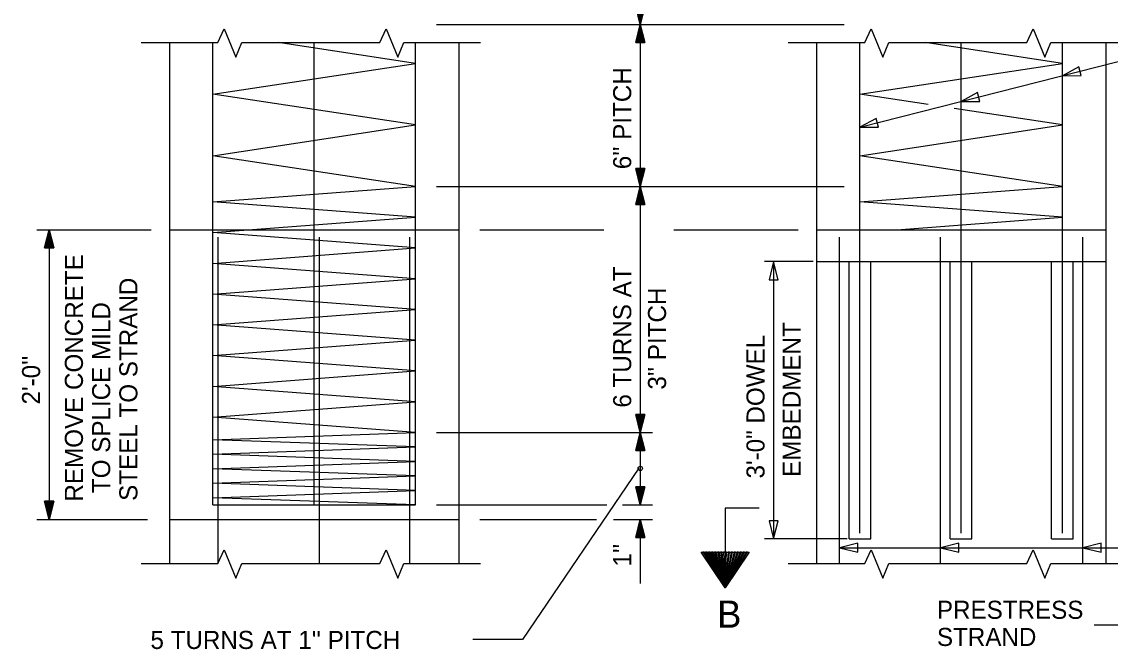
# Model space of a CAD drawing. Extents: x 0 to 22, y 0 to 16.7.
# Drawn here: x 4.08 to 9.1, y 9.36 to 12.25 of the extents above; entities that cross this region are included whole.
import ezdxf

# ---------------------------------------------------------------- set-up
doc = ezdxf.new("R2010")
doc.units = 0
for name, color, linetype in [('Arrowhead Terminators CELL', 7, 'Continuous'), ('Dimension Lines', 7, 'Continuous'), ('Mis Object Lines Hidden', 7, 'Continuous'), ('Rebar Lines', 7, 'Continuous'), ('Sub End Bent Cap Lines CELL', 7, 'Continuous'), ('sub prestressed concrete pile lines', 7, 'Continuous'), ('Text', 7, 'Continuous')]:
    doc.layers.add(name, color=color, linetype=linetype)

# ---------------------------------------------------------------- blocks, each defined once
blk = doc.blocks.new('AH')
at = {"layer": 'Sub End Bent Cap Lines CELL'}
blk.add_lwpolyline([(0, 0), (-1.25, 0.312), (-1.25, -0.312)], close=True, dxfattribs=at)

msp = doc.modelspace()

# ---------------------------------------------------------------- linework, layer by layer
at = {"layer": 'Arrowhead Terminators CELL'}
for points in [[(8.8764, 12), (8.9623, 12.0004), (8.952, 12.0408)], [(8.4097, 11.8814), (8.4956, 11.8817), (8.4854, 11.9221)], [(7.9432, 11.7628), (8.0291, 11.7632), (8.0188, 11.8036)], [(7.8498, 9.8259), (7.9332, 9.805), (7.9332, 9.8467)], [(8.3153, 9.8259), (8.3986, 9.805), (8.3986, 9.8467)], [(8.9709, 9.8259), (9.0542, 9.805), (9.0542, 9.8467)]]:
    msp.add_lwpolyline(points, close=True, dxfattribs=at)
at = {"layer": 'Dimension Lines'}
for p, q in [((5.9918, 12.2358), (7.8709, 12.2358)), ((6.9313, 12.2358), (6.9313, 11.4901)), ((5.9918, 11.4901), (7.8709, 11.4901)), ((6.9313, 11.4901), (6.9313, 10.3567)), ((4.1503, 11.2904), (4.6777, 11.2904)), ((4.2078, 11.2904), (4.2078, 9.9567)), ((6.1928, 11.2904), (6.763, 11.2904)), ((7.086, 11.2904), (7.6587, 11.2904)), ((7.7285, 11.1437), (7.5039, 11.1437)), ((7.5456, 11.1437), (7.5456, 9.867)), ((8.8764, 10.3904), (8.8764, 10.3904)), ((5.9918, 10.3567), (6.9883, 10.3567)), ((6.9313, 10.3567), (6.9313, 10.0234)), ((6.9245, 10.193), (6.3891, 9.4042)), ((5.9918, 10.0234), (6.7774, 10.0234)), ((6.8495, 10.0234), (6.9883, 10.0234)), ((4.1503, 9.9567), (4.6604, 9.9567)), ((6.1928, 9.9567), (6.7301, 9.9567)), ((6.8072, 9.9567), (6.9883, 9.9567)), ((6.9313, 9.9567), (6.9313, 9.6621)), ((7.8842, 9.867), (7.5039, 9.867)), ((7.8498, 9.8259), (9.3668, 9.8259)), ((9.156, 9.4696), (9.0232, 9.4696)), ((6.3891, 9.4042), (6.1604, 9.4042))]:
    msp.add_line(p, q, dxfattribs=at)
for points in [[(6.9313, 12.3191), (6.9355, 12.3191), (6.9313, 12.2358), (6.9397, 12.3191), (6.9438, 12.3191), (6.9313, 12.2358), (6.948, 12.3191), (6.9522, 12.3191), (6.9313, 12.2358), (6.9105, 12.3191), (6.9147, 12.3191), (6.9313, 12.2358), (6.9188, 12.3191), (6.923, 12.3191), (6.9313, 12.2358), (6.9272, 12.3191), (6.9522, 12.3191), (6.9105, 12.3191), (6.9313, 12.2358), (6.9522, 12.3191)], [(6.9313, 12.1525), (6.9272, 12.1525), (6.9313, 12.2358), (6.923, 12.1525), (6.9188, 12.1525), (6.9313, 12.2358), (6.9147, 12.1525), (6.9105, 12.1525), (6.9313, 12.2358), (6.9522, 12.1525), (6.948, 12.1525), (6.9313, 12.2358), (6.9438, 12.1525), (6.9397, 12.1525), (6.9313, 12.2358), (6.9355, 12.1525), (6.9105, 12.1525), (6.9522, 12.1525), (6.9313, 12.2358), (6.9105, 12.1525)], [(7.9498, 11.7645), (9.2181, 12.0869)], [(6.9313, 11.5734), (6.9355, 11.5734), (6.9313, 11.4901), (6.9397, 11.5734), (6.9438, 11.5734), (6.9313, 11.4901), (6.948, 11.5734), (6.9522, 11.5734), (6.9313, 11.4901), (6.9105, 11.5734), (6.9147, 11.5734), (6.9313, 11.4901), (6.9188, 11.5734), (6.923, 11.5734), (6.9313, 11.4901), (6.9272, 11.5734), (6.9522, 11.5734), (6.9105, 11.5734), (6.9313, 11.4901), (6.9522, 11.5734)], [(6.9313, 11.4067), (6.9272, 11.4067), (6.9313, 11.4901), (6.923, 11.4067), (6.9188, 11.4067), (6.9313, 11.4901), (6.9147, 11.4067), (6.9105, 11.4067), (6.9313, 11.4901), (6.9522, 11.4067), (6.948, 11.4067), (6.9313, 11.4901), (6.9438, 11.4067), (6.9397, 11.4067), (6.9313, 11.4901), (6.9355, 11.4067), (6.9105, 11.4067), (6.9522, 11.4067), (6.9313, 11.4901), (6.9105, 11.4067)], [(4.2078, 11.2071), (4.2036, 11.2071), (4.2078, 11.2904), (4.1994, 11.2071), (4.1953, 11.2071), (4.2078, 11.2904), (4.1911, 11.2071), (4.1869, 11.2071), (4.2078, 11.2904), (4.2286, 11.2071), (4.2244, 11.2071), (4.2078, 11.2904), (4.2203, 11.2071), (4.2161, 11.2071), (4.2078, 11.2904), (4.2119, 11.2071), (4.1869, 11.2071), (4.2286, 11.2071), (4.2078, 11.2904), (4.1869, 11.2071)], [(6.9313, 10.4401), (6.9355, 10.4401), (6.9313, 10.3567), (6.9397, 10.4401), (6.9438, 10.4401), (6.9313, 10.3567), (6.948, 10.4401), (6.9522, 10.4401), (6.9313, 10.3567), (6.9105, 10.4401), (6.9147, 10.4401), (6.9313, 10.3567), (6.9188, 10.4401), (6.923, 10.4401), (6.9313, 10.3567), (6.9272, 10.4401), (6.9522, 10.4401), (6.9105, 10.4401), (6.9313, 10.3567), (6.9522, 10.4401)], [(6.9313, 10.2734), (6.9272, 10.2734), (6.9313, 10.3567), (6.923, 10.2734), (6.9188, 10.2734), (6.9313, 10.3567), (6.9147, 10.2734), (6.9105, 10.2734), (6.9313, 10.3567), (6.9522, 10.2734), (6.948, 10.2734), (6.9313, 10.3567), (6.9438, 10.2734), (6.9397, 10.2734), (6.9313, 10.3567), (6.9355, 10.2734), (6.9105, 10.2734), (6.9522, 10.2734), (6.9313, 10.3567), (6.9105, 10.2734)], [(6.9313, 10.1067), (6.9355, 10.1067), (6.9313, 10.0234), (6.9397, 10.1067), (6.9438, 10.1067), (6.9313, 10.0234), (6.948, 10.1067), (6.9522, 10.1067), (6.9313, 10.0234), (6.9105, 10.1067), (6.9147, 10.1067), (6.9313, 10.0234), (6.9188, 10.1067), (6.923, 10.1067), (6.9313, 10.0234), (6.9272, 10.1067), (6.9522, 10.1067), (6.9105, 10.1067), (6.9313, 10.0234), (6.9522, 10.1067)], [(4.2078, 10.0401), (4.2119, 10.0401), (4.2078, 9.9567), (4.2161, 10.0401), (4.2203, 10.0401), (4.2078, 9.9567), (4.2244, 10.0401), (4.2286, 10.0401), (4.2078, 9.9567), (4.1869, 10.0401), (4.1911, 10.0401), (4.2078, 9.9567), (4.1953, 10.0401), (4.1994, 10.0401), (4.2078, 9.9567), (4.2036, 10.0401), (4.2286, 10.0401), (4.1869, 10.0401), (4.2078, 9.9567), (4.2286, 10.0401)], [(7.4794, 10.0085), (7.3223, 10.0085), (7.3223, 9.6408)], [(6.9313, 9.8734), (6.9272, 9.8734), (6.9313, 9.9567), (6.923, 9.8734), (6.9188, 9.8734), (6.9313, 9.9567), (6.9147, 9.8734), (6.9105, 9.8734), (6.9313, 9.9567), (6.9522, 9.8734), (6.948, 9.8734), (6.9313, 9.9567), (6.9438, 9.8734), (6.9397, 9.8734), (6.9313, 9.9567), (6.9355, 9.8734), (6.9105, 9.8734), (6.9522, 9.8734), (6.9313, 9.9567), (6.9105, 9.8734)], [(7.4325, 9.8062), (7.3223, 9.6408), (7.4257, 9.8062), (7.4188, 9.8062), (7.3223, 9.6408), (7.4119, 9.8062), (7.405, 9.8062), (7.3223, 9.6408), (7.3981, 9.8062), (7.3912, 9.8062), (7.3223, 9.6408), (7.3843, 9.8062), (7.3774, 9.8062), (7.3223, 9.6408), (7.3705, 9.8062), (7.3636, 9.8062), (7.3223, 9.6408), (7.3567, 9.8062), (7.3499, 9.8062), (7.3223, 9.6408), (7.3429, 9.8062), (7.3361, 9.8062), (7.3223, 9.6408), (7.3291, 9.8062), (7.3154, 9.8062), (7.3223, 9.6408), (7.3085, 9.8062), (7.3016, 9.8062), (7.3223, 9.6408), (7.2947, 9.8062), (7.2878, 9.8062), (7.3223, 9.6408), (7.2809, 9.8062), (7.274, 9.8062), (7.3223, 9.6408), (7.2671, 9.8062), (7.2602, 9.8062), (7.3223, 9.6408), (7.2533, 9.8062), (7.2464, 9.8062), (7.3223, 9.6408), (7.2395, 9.8062), (7.2326, 9.8062), (7.3223, 9.6408), (7.2257, 9.8062), (7.2188, 9.8062), (7.3223, 9.6408), (7.2121, 9.8062), (7.4325, 9.8062), (7.3223, 9.6408), (7.4257, 9.8062)]]:
    msp.add_lwpolyline(points, dxfattribs=at)
msp.add_circle((6.9313, 10.1915), 0.0103, dxfattribs=at)
at = {"layer": 'Mis Object Lines Hidden'}
for p, q in [((7.8931, 9.867), (7.8931, 11.1437)), ((7.9931, 9.867), (7.9931, 11.1437)), ((8.3597, 9.867), (8.3597, 11.1437)), ((8.4597, 9.867), (8.4597, 11.1437)), ((8.8264, 9.867), (8.8264, 11.1437)), ((8.9264, 9.867), (8.9264, 11.1437)), ((7.8931, 9.867), (7.9931, 9.867)), ((8.3597, 9.867), (8.4597, 9.867)), ((8.8264, 9.867), (8.9264, 9.867))]:
    msp.add_line(p, q, dxfattribs=at)
at = {"layer": 'Rebar Lines'}
for p, q in [((4.9619, 10.0234), (4.9619, 12.1528)), ((5.4285, 10.0234), (5.4285, 12.1528)), ((5.8952, 10.0234), (5.8952, 12.1528)), ((7.9431, 9.8926), (7.9431, 12.1528)), ((8.4097, 9.8926), (8.4097, 12.1528)), ((8.8764, 9.8926), (8.8764, 12.1528)), ((4.9869, 9.7528), (4.9869, 11.2571)), ((5.4535, 9.7528), (5.4535, 11.2571)), ((5.8702, 9.7528), (5.8702, 11.2571)), ((7.8486, 9.7528), (7.8486, 11.2571)), ((8.3153, 9.7528), (8.3153, 11.2571)), ((8.9709, 9.7528), (8.9709, 11.2571))]:
    msp.add_line(p, q, dxfattribs=at)
for points in [[(5.8952, 11.4901), (4.9619, 11.6317), (5.8952, 11.7734), (4.9619, 11.9151), (5.8952, 12.0567), (5.2622, 12.1528)], [(8.2576, 11.8673), (7.9431, 11.9151), (8.8764, 12.0567), (8.2434, 12.1528)], [(8.8764, 11.4901), (7.9431, 11.6317), (8.8764, 11.7734), (8.3775, 11.8491)], [(5.8952, 10.3567), (4.9619, 10.4276), (5.8952, 10.4984), (4.9619, 10.5692), (5.8952, 10.6401), (4.9619, 10.7109), (5.8952, 10.7817), (4.9619, 10.8526), (5.8952, 10.9234), (4.9619, 10.9942), (5.8952, 11.0651), (4.9619, 11.1359), (5.8952, 11.2067), (4.9619, 11.2776), (5.8952, 11.3484), (4.9619, 11.4192), (5.8952, 11.4901)], [(8.1127, 11.2904), (8.8764, 11.3484), (7.9431, 11.4192), (8.8764, 11.4901)], [(4.9619, 10.0234), (5.8952, 10.0234), (4.9619, 10.0567), (5.8952, 10.0901), (4.9619, 10.1234), (5.8952, 10.1567), (4.9619, 10.1901), (5.8952, 10.2234), (4.9619, 10.2567), (5.8952, 10.2901), (4.9619, 10.3234), (5.8952, 10.3567), (5.8952, 10.3567)]]:
    msp.add_lwpolyline(points, dxfattribs=at)
at = {"layer": 'sub prestressed concrete pile lines'}
for p, q in [((4.632, 12.1528), (4.9384, 12.1528)), ((4.7619, 12.1528), (4.7619, 9.7528)), ((5.142, 12.1528), (5.6852, 12.1528)), ((5.8888, 12.1528), (6.1952, 12.1528)), ((6.0952, 12.1528), (6.0952, 9.7528)), ((7.6132, 12.1528), (7.9196, 12.1528)), ((7.7431, 12.1528), (7.7431, 9.7528)), ((8.1232, 12.1528), (8.6664, 12.1528)), ((8.87, 12.1528), (9.1764, 12.1528)), ((9.0764, 12.1528), (9.0764, 9.7528)), ((4.7619, 11.2904), (6.0952, 11.2904)), ((7.7431, 11.2904), (9.0764, 11.2904)), ((7.7431, 11.1437), (9.0764, 11.1437)), ((4.7619, 9.9567), (6.0952, 9.9567)), ((4.632, 9.7528), (4.9384, 9.7528)), ((5.142, 9.7528), (5.6852, 9.7528)), ((5.8888, 9.7528), (6.1952, 9.7528)), ((7.6132, 9.7528), (7.9196, 9.7528)), ((8.1232, 9.7528), (8.6664, 9.7528)), ((8.87, 9.7528), (9.1764, 9.7528))]:
    msp.add_line(p, q, dxfattribs=at)
for points in [[(4.9384, 12.1528), (4.9842, 12.1528), (5.0134, 12.2164), (5.0679, 12.0861), (5.0954, 12.1528), (5.142, 12.1528)], [(5.6852, 12.1528), (5.731, 12.1528), (5.7602, 12.2164), (5.8147, 12.0861), (5.8422, 12.1528), (5.8888, 12.1528)], [(7.9196, 12.1528), (7.9654, 12.1528), (7.9946, 12.2164), (8.0491, 12.0861), (8.0766, 12.1528), (8.1232, 12.1528)], [(8.6664, 12.1528), (8.7122, 12.1528), (8.7414, 12.2164), (8.7958, 12.0861), (8.8233, 12.1528), (8.87, 12.1528)], [(4.9384, 9.7528), (4.9842, 9.7528), (5.0134, 9.8164), (5.0679, 9.6861), (5.0954, 9.7528), (5.142, 9.7528)], [(5.6852, 9.7528), (5.731, 9.7528), (5.7602, 9.8164), (5.8147, 9.6861), (5.8422, 9.7528), (5.8888, 9.7528)], [(7.9196, 9.7528), (7.9654, 9.7528), (7.9946, 9.8164), (8.0491, 9.6861), (8.0766, 9.7528), (8.1232, 9.7528)], [(8.6664, 9.7528), (8.7122, 9.7528), (8.7414, 9.8164), (8.7958, 9.6861), (8.8233, 9.7528), (8.87, 9.7528)]]:
    msp.add_lwpolyline(points, dxfattribs=at)

# ---------------------------------------------------------------- block references
at = {"layer": 'Arrowhead Terminators CELL', "xscale": 0.06666666666666667, "yscale": 0.06666666666666667}
for p, rotation in [((7.5456, 11.1437), 90), ((7.5456, 9.867), -90)]:
    msp.add_blockref('AH', p, dxfattribs=dict(at, rotation=rotation))

# ---------------------------------------------------------------- texts
at = {"layer": 'Text'}
for s, height, rotation, p in [("6'' PITCH", 0.08333, 90, (6.8897, 11.5694)), ('REMOVE CONCRETE', 0.083333, 90, (4.3634, 10.0387)), ('6 TURNS AT', 0.08333, 90, (6.8897, 10.4715)), ('STEEL TO STRAND', 0.083333, 90, (4.6144, 10.042)), ("3'' PITCH", 0.08333, 90, (7.0501, 10.5544)), ('TO SPLICE MILD', 0.083333, 90, (4.4889, 10.0778)), ('EMBEDMENT', 0.08333, 90, (7.67, 10.1526)), ('3\'-0" DOWEL', 0.083333, 90, (7.5039, 10.1451)), ("2'-0''", 0.08333, 90, (4.1661, 10.4859)), ("1''", 0.08333, 90, (6.8897, 9.7396)), ("5 TURNS AT 1'' PITCH", 0.083333, 360, (4.6745, 9.3599))]:
    msp.add_text(s, height=height, rotation=rotation, dxfattribs=at).set_placement(p)
for s, height, p in [('B', 0.125, (7.2855, 9.4579)), ('PRESTRESS', 0.08333, (8.2982, 9.4987)), ('STRAND', 0.08333, (8.2982, 9.3737))]:
    msp.add_text(s, height=height, dxfattribs=at).set_placement(p)

doc.saveas('drawing.dxf')
